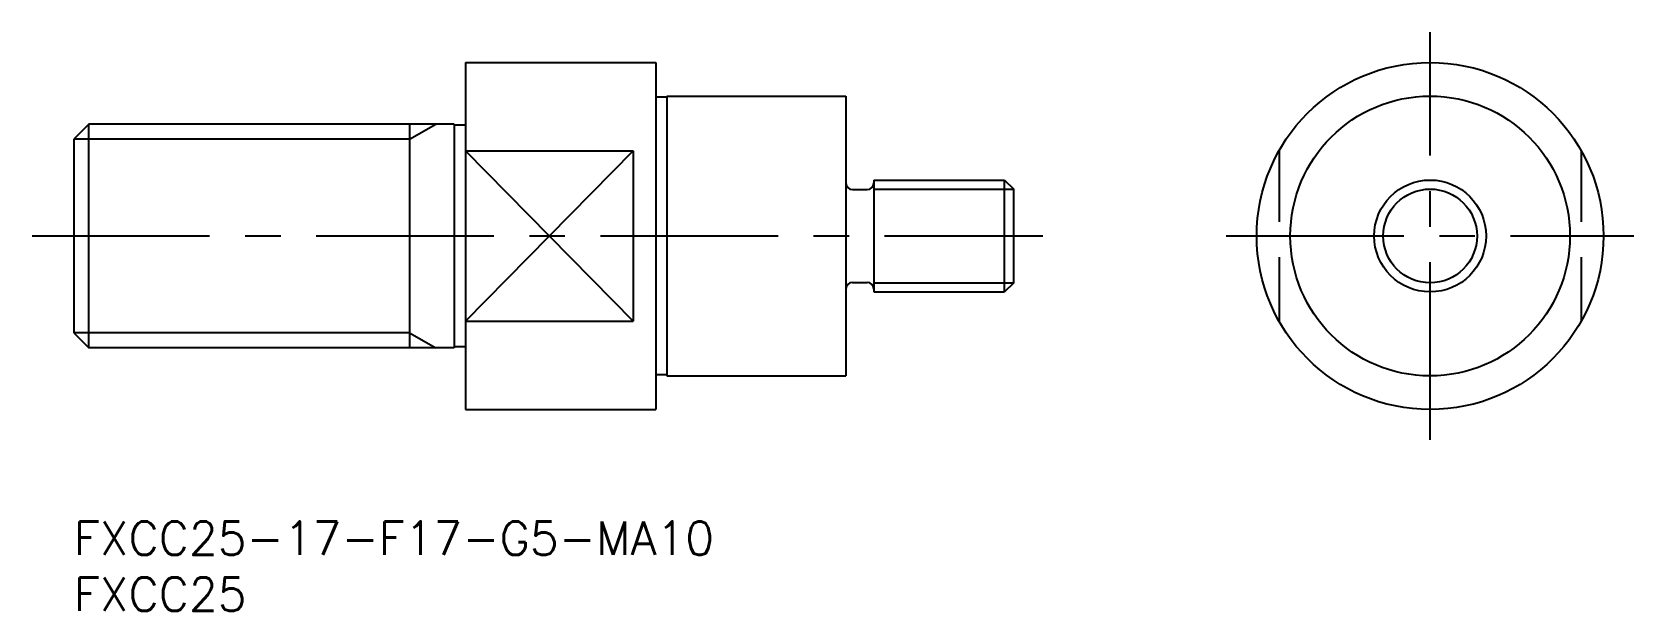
# Model space of a CAD drawing. Extents: x -4 to 139, y -8 to 44.
import ezdxf

# ---------------------------------------------------------------- set-up
doc = ezdxf.new("R2010")
doc.units = 0
doc.header["$LTSCALE"] = 0.5
doc.linetypes.add('CENTER', pattern=[50.8, 31.75, -6.35, 6.35, -6.35])
doc.linetypes.add('DASHED', pattern=[19.05, 12.7, -6.35])
for name, color, linetype in [('MSM_CENTER', 1, 'CENTER'), ('MSM_CONTINUOUS', 7, 'CONTINUOUS'), ('MSM_DASHED', 4, 'DASHED'), ('MSM_NARROW', 5, 'CONTINUOUS'), ('MSM_PART_NUMBER', 7, 'CONTINUOUS')]:
    doc.layers.add(name, color=color, linetype=linetype)
doc.styles.get("Standard").update_dxf_attribs({"font": 'txt.shx', "height": 3, "bigfont": 'bigfont.shx'})

# ---------------------------------------------------------------- blocks, each defined once
blk = doc.blocks.new('*U12')
at = {"layer": 'MSM_PART_NUMBER'}
blk.add_text('FXCC25-17-F17-G5-MA10', height=3, dxfattribs=at).set_placement((0, -3))
blk = doc.blocks.new('*U13')
at = {"layer": 'MSM_PART_NUMBER'}
blk.add_text('FXCC25', height=3, dxfattribs=at).set_placement((0, -8))

msp = doc.modelspace()

# ---------------------------------------------------------------- linework, layer by layer
at = {"layer": 'MSM_CENTER'}
for p, q in [((121.22, 7.28), (121.22, 43.72)), ((-3.74, 25.5), (86.61, 25.5)), ((103, 25.5), (139.44, 25.5))]:
    msp.add_line(p, q, dxfattribs=at)
at = {"layer": 'MSM_CONTINUOUS'}
for p, q in [((35, 41), (35, 10)), ((35, 41), (52, 41)), ((52, 41), (52, 10)), ((53, 37.9), (52, 37.9)), ((53, 38), (69, 38)), ((53, 38), (53, 13)), ((69, 38), (69, 13)), ((1.35, 35.5), (0, 34.15)), ((34, 35.5), (1.35, 35.5)), ((1.35, 15.5), (1.35, 35.5)), ((30, 35.5), (30, 15.5)), ((34, 35.5), (34, 15.5)), ((35, 35.4), (34, 35.4)), ((0, 34.15), (0, 16.85)), ((35, 33.12), (50, 33.12)), ((50, 33.12), (50, 17.88)), ((71.5, 30.5), (71.5, 20.5)), ((71.5, 30.5), (83.19, 30.5)), ((83.19, 20.5), (83.19, 30.5)), ((83.19, 30.5), (84, 29.69)), ((69.6, 29.65), (70.9, 29.65)), ((84, 21.31), (84, 29.69)), ((69.6, 21.35), (70.9, 21.35)), ((71.5, 20.5), (83.19, 20.5)), ((84, 21.31), (83.19, 20.5)), ((35, 17.88), (50, 17.88)), ((0, 16.85), (1.35, 15.5)), ((34, 15.5), (1.35, 15.5)), ((35, 15.6), (34, 15.6)), ((53, 13.1), (52, 13.1)), ((53, 13), (69, 13)), ((35, 10), (52, 10))]:
    msp.add_line(p, q, dxfattribs=at)
for radius in [15.5, 12.5, 5]:
    msp.add_circle((121.22, 25.5), radius, dxfattribs=at)
for centre, start, end in [((69.6, 30.25), 180, 270), ((70.9, 30.25), 270, 0), ((69.6, 20.75), 90, 180), ((70.9, 20.75), 360, 90)]:
    msp.add_arc(centre, 0.6, start, end, dxfattribs=at)
at = {"layer": 'MSM_DASHED'}
for p, q in [((107.72, 33.12), (107.72, 17.88)), ((134.72, 33.12), (134.72, 17.88))]:
    msp.add_line(p, q, dxfattribs=at)
at = {"layer": 'MSM_NARROW'}
for p, q in [((30, 34.15), (32.34, 35.5)), ((30, 34.15), (0, 34.15)), ((35, 33.12), (50, 17.88)), ((35, 17.88), (50, 33.12)), ((71.5, 29.69), (84, 29.69)), ((71.5, 21.31), (84, 21.31)), ((30, 16.85), (0, 16.85)), ((30, 16.85), (32.34, 15.5))]:
    msp.add_line(p, q, dxfattribs=at)
msp.add_circle((121.22, 25.5), 4.19, dxfattribs=at)

# ---------------------------------------------------------------- block references
at = {"layer": 'MSM_CONTINUOUS'}
for name in ['*U12', '*U13']:
    msp.add_blockref(name, (0, 0), dxfattribs=at)

doc.saveas('drawing.dxf')
